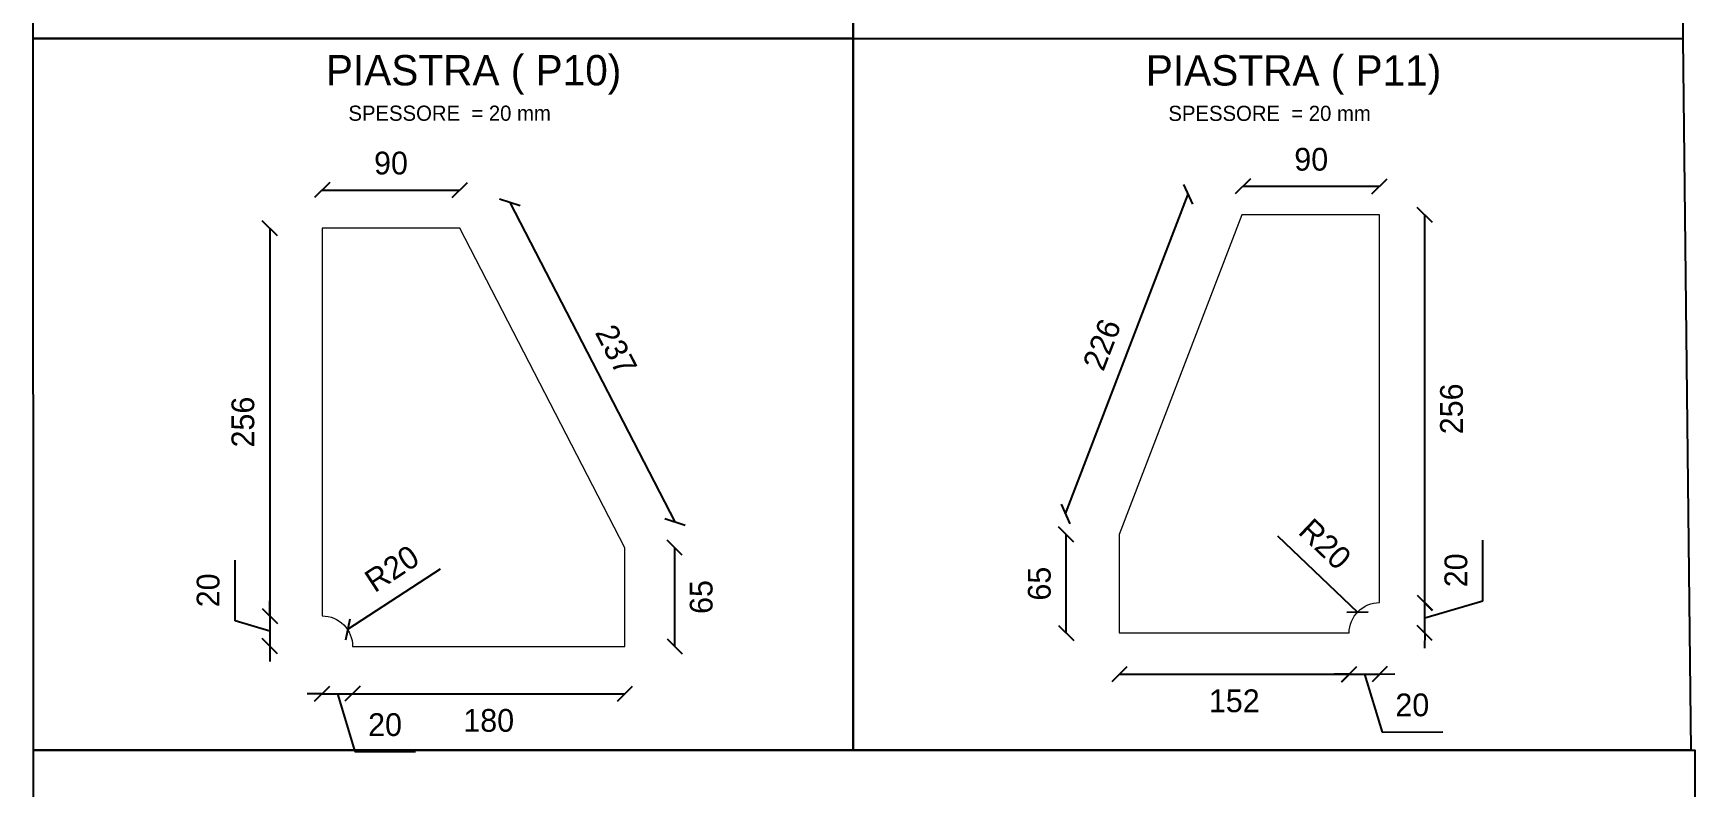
# Model space of a CAD drawing. Header units: millimetres. Extents: x -6949 to 549764, y -83146 to 127128.
# Drawn here: x 17884 to 18979, y -45527 to -45030 of the extents above; entities that cross this region are included whole.
import ezdxf

# ---------------------------------------------------------------- set-up
doc = ezdxf.new("R2010")
doc.units = ezdxf.units.MM
doc.layers.add('piastra', color=6, linetype='Continuous', lineweight=18)
doc.layers.add('quote', color=7, linetype='Continuous', lineweight=5, true_color=0x383838)
doc.styles.get("Standard").update_dxf_attribs({"font": ''})
doc.styles.get('Standard').set_extended_font_data('Bahnschrift Light')
doc.dimstyles.new('Q 1_10', dxfattribs={"dimtxt": 15, "dimasz": 10, "dimexe": 0.18, "dimexo": 0.0625, "dimgap": 10, "dimtad": 2, "dimdec": 0, "dimzin": 0, "dimdsep": 46, "dimtxsty": 'Standard', "dimblk": 'OBLIQUE', "dimcen": 0, "dimse1": 1, "dimse2": 1, "dimadec": 0, "dimazin": 0, "dimtfac": 1, "dimtdec": 0, "dimtofl": 0, "dimtmove": 1, "dimatfit": 3, "dimfxl": 1, "dimtolj": 1, "dimtzin": 0, "dimarcsym": 1})

# ---------------------------------------------------------------- blocks, each defined once
blk = doc.blocks.new('_Oblique')
at = {"color": 0, "linetype": 'ByBlock', "lineweight": -2}
blk.add_line((-0.5, -0.5), (0.5, 0.5), dxfattribs=at)
blk = doc.blocks.new('*D662')
at = {"layer": 'Defpoints', "color": 0, "transparency": 16777216}
for p in [(18074.6, -45158.5), (18040.1, -45414), (18074.6, -45414)]:
    blk.add_point(p, dxfattribs=at)
at = {"layer": 'quote', "color": 0, "lineweight": -2, "transparency": 16777216}
blk.add_line((18040.1, -45158.5), (18040.1, -45414), dxfattribs=at)
at = {"layer": 'quote', "color": 0, "lineweight": -2, "transparency": 16777216, "xscale": 10, "yscale": 10, "zscale": 10}
for p, rotation in [((18040.1, -45158.5), 90), ((18040.1, -45414), 270)]:
    blk.add_blockref('_Oblique', p, dxfattribs=dict(at, rotation=rotation))
at = {"layer": 'quote', "color": 0, "transparency": 16777216, "insert": (18022.4, -45286.2), "char_height": 15, "attachment_point": 5, "rotation": 90}
blk.add_mtext('\\A1;256', dxfattribs=at)
blk = doc.blocks.new('*D663')
at = {"layer": 'Defpoints', "color": 0, "transparency": 16777216}
for p in [(18094.6, -45434), (18274.1, -45434), (18274.1, -45465.2)]:
    blk.add_point(p, dxfattribs=at)
at = {"layer": 'quote', "color": 0, "lineweight": -2, "transparency": 16777216}
blk.add_line((18094.6, -45465.2), (18274.1, -45465.2), dxfattribs=at)
at = {"layer": 'quote', "color": 0, "lineweight": -2, "transparency": 16777216, "xscale": 10, "yscale": 10, "zscale": 10, "rotation": 180}
blk.add_blockref('_Oblique', (18094.6, -45465.2), dxfattribs=at)
at = {"layer": 'quote', "color": 0, "lineweight": -2, "transparency": 16777216, "xscale": 10, "yscale": 10, "zscale": 10}
blk.add_blockref('_Oblique', (18274.1, -45465.2), dxfattribs=at)
at = {"layer": 'quote', "color": 0, "transparency": 16777216, "insert": (18184.3, -45482.9), "char_height": 15, "attachment_point": 5}
blk.add_mtext('\\A1;180', dxfattribs=at)
blk = doc.blocks.new('*D664')
at = {"layer": 'Defpoints', "color": 0, "transparency": 16777216}
for p in [(18165.3, -45133.3), (18074.6, -45158.5), (18165.3, -45158.5)]:
    blk.add_point(p, dxfattribs=at)
at = {"layer": 'quote', "color": 0, "lineweight": -2, "transparency": 16777216}
blk.add_line((18074.6, -45133.3), (18165.3, -45133.3), dxfattribs=at)
at = {"layer": 'quote', "color": 0, "lineweight": -2, "transparency": 16777216, "xscale": 10, "yscale": 10, "zscale": 10, "rotation": 180}
blk.add_blockref('_Oblique', (18074.6, -45133.3), dxfattribs=at)
at = {"layer": 'quote', "color": 0, "lineweight": -2, "transparency": 16777216, "xscale": 10, "yscale": 10, "zscale": 10}
blk.add_blockref('_Oblique', (18165.3, -45133.3), dxfattribs=at)
at = {"layer": 'quote', "color": 0, "transparency": 16777216, "insert": (18119.9, -45115.6), "char_height": 15, "attachment_point": 5}
blk.add_mtext('\\A1;90', dxfattribs=at)
blk = doc.blocks.new('*D665')
at = {"layer": 'Defpoints', "color": 0, "transparency": 16777216}
for p in [(18165.3, -45158.5), (18307, -45352), (18274.1, -45369)]:
    blk.add_point(p, dxfattribs=at)
at = {"layer": 'quote', "color": 0, "lineweight": -2, "transparency": 16777216}
blk.add_line((18198.2, -45141.5), (18307, -45352), dxfattribs=at)
at = {"layer": 'quote', "color": 0, "lineweight": -2, "transparency": 16777216, "xscale": 10, "yscale": 10, "zscale": 10}
for p, rotation in [((18198.2, -45141.5), 117.3238909274825), ((18307, -45352), 297.3238909274825)]:
    blk.add_blockref('_Oblique', p, dxfattribs=dict(at, rotation=rotation))
at = {"layer": 'quote', "color": 0, "transparency": 16777216, "insert": (18268.3, -45238.6), "char_height": 15, "attachment_point": 5, "rotation": 297.3239}
blk.add_mtext('\\A1;237', dxfattribs=at)
blk = doc.blocks.new('*D666')
at = {"layer": 'Defpoints', "color": 0, "transparency": 16777216}
for p in [(18274.1, -45369), (18274.1, -45434), (18306.8, -45434)]:
    blk.add_point(p, dxfattribs=at)
at = {"layer": 'quote', "color": 0, "lineweight": -2, "transparency": 16777216}
blk.add_line((18306.8, -45369), (18306.8, -45434), dxfattribs=at)
at = {"layer": 'quote', "color": 0, "lineweight": -2, "transparency": 16777216, "xscale": 10, "yscale": 10, "zscale": 10}
for p, rotation in [((18306.8, -45369), 90), ((18306.8, -45434), 270)]:
    blk.add_blockref('_Oblique', p, dxfattribs=dict(at, rotation=rotation))
at = {"layer": 'quote', "color": 0, "transparency": 16777216, "insert": (18324.4, -45401.5), "char_height": 15, "attachment_point": 5, "rotation": 90}
blk.add_mtext('\\A1;65', dxfattribs=at)
blk = doc.blocks.new('*D667')
at = {"layer": 'Defpoints', "color": 0, "transparency": 16777216}
for p in [(18074.6, -45433.9), (18094.6, -45434), (18094.6, -45465.2)]:
    blk.add_point(p, dxfattribs=at)
at = {"layer": 'quote', "color": 0, "lineweight": -2, "transparency": 16777216}
for p, q in [((18074.6, -45465.2), (18064.6, -45465.2)), ((18074.6, -45465.2), (18094.6, -45465.2)), ((18084.6, -45465.2), (18096.1, -45503.4)), ((18094.6, -45465.2), (18104.6, -45465.2)), ((18096.1, -45503.4), (18136, -45503.4))]:
    blk.add_line(p, q, dxfattribs=at)
at = {"layer": 'quote', "color": 0, "lineweight": -2, "transparency": 16777216, "xscale": 10, "yscale": 10, "zscale": 10}
blk.add_blockref('_Oblique', (18074.6, -45465.2), dxfattribs=at)
at = {"layer": 'quote', "color": 0, "lineweight": -2, "transparency": 16777216, "xscale": 10, "yscale": 10, "zscale": 10, "rotation": 180}
blk.add_blockref('_Oblique', (18094.6, -45465.2), dxfattribs=at)
at = {"layer": 'quote', "color": 0, "transparency": 16777216, "insert": (18116, -45485.7), "char_height": 15, "attachment_point": 5}
blk.add_mtext('\\A1;20', dxfattribs=at)
blk = doc.blocks.new('*D668')
at = {"layer": 'Defpoints', "color": 0, "transparency": 16777216}
for p in [(18074.6, -45414), (18040.1, -45433.9), (18074.6, -45433.9)]:
    blk.add_point(p, dxfattribs=at)
at = {"layer": 'quote', "color": 0, "lineweight": -2, "transparency": 16777216}
for p, q in [((18017.2, -45417.1), (18017.2, -45377.2)), ((18040.1, -45414), (18040.1, -45404)), ((18040.1, -45414), (18040.1, -45433.9)), ((18040.1, -45423.9), (18017.2, -45417.1)), ((18040.1, -45433.9), (18040.1, -45443.9))]:
    blk.add_line(p, q, dxfattribs=at)
at = {"layer": 'quote', "color": 0, "lineweight": -2, "transparency": 16777216, "xscale": 10, "yscale": 10, "zscale": 10}
for p, rotation in [((18040.1, -45414), 270), ((18040.1, -45433.9), 90)]:
    blk.add_blockref('_Oblique', p, dxfattribs=dict(at, rotation=rotation))
at = {"layer": 'quote', "color": 0, "transparency": 16777216, "insert": (17999.5, -45397.1), "char_height": 15, "attachment_point": 5, "rotation": 90}
blk.add_mtext('\\A1;20', dxfattribs=at)
blk = doc.blocks.new('*D669')
at = {"layer": 'Defpoints', "color": 0, "transparency": 16777216}
for p in [(18091.3, -45423), (18074.6, -45433.9)]:
    blk.add_point(p, dxfattribs=at)
at = {"layer": 'quote', "color": 0, "lineweight": -2, "transparency": 16777216}
blk.add_line((18152.4, -45383.1), (18091.3, -45423), dxfattribs=at)
at = {"layer": 'quote', "color": 0, "lineweight": -2, "transparency": 16777216, "xscale": 10, "yscale": 10, "zscale": 10, "rotation": 213.1838246198577}
blk.add_blockref('_Oblique', (18091.3, -45423), dxfattribs=at)
at = {"layer": 'quote', "color": 0, "transparency": 16777216, "insert": (18120.5, -45382.8), "char_height": 15, "attachment_point": 5, "rotation": 33.1838}
blk.add_mtext('\\A1;R20', dxfattribs=at)
blk = doc.blocks.new('*D670')
at = {"layer": 'Defpoints', "color": 0, "transparency": 16777216}
for p in [(18645.3, -45136.1), (18680.6, -45149.7), (18599.8, -45360.3)]:
    blk.add_point(p, dxfattribs=at)
at = {"layer": 'quote', "color": 0, "lineweight": -2, "transparency": 16777216}
blk.add_line((18564.4, -45346.7), (18645.3, -45136.1), dxfattribs=at)
at = {"layer": 'quote', "color": 0, "lineweight": -2, "transparency": 16777216, "xscale": 10, "yscale": 10, "zscale": 10}
for p, rotation in [((18645.3, -45136.1), 69.00130227152104), ((18564.4, -45346.7), 249.0013022715211)]:
    blk.add_blockref('_Oblique', p, dxfattribs=dict(at, rotation=rotation))
at = {"layer": 'quote', "color": 0, "transparency": 16777216, "insert": (18588.4, -45235.1), "char_height": 15, "attachment_point": 5, "rotation": 69.0013}
blk.add_mtext('\\A1;226', dxfattribs=at)
blk = doc.blocks.new('*D671')
at = {"layer": 'Defpoints', "color": 0, "transparency": 16777216}
for p in [(18564.8, -45360.3), (18599.8, -45360.3), (18599.8, -45425.2)]:
    blk.add_point(p, dxfattribs=at)
at = {"layer": 'quote', "color": 0, "lineweight": -2, "transparency": 16777216}
blk.add_line((18564.8, -45425.2), (18564.8, -45360.3), dxfattribs=at)
at = {"layer": 'quote', "color": 0, "lineweight": -2, "transparency": 16777216, "xscale": 10, "yscale": 10, "zscale": 10}
for p, rotation in [((18564.8, -45360.3), 90), ((18564.8, -45425.2), 270)]:
    blk.add_blockref('_Oblique', p, dxfattribs=dict(at, rotation=rotation))
at = {"layer": 'quote', "color": 0, "transparency": 16777216, "insert": (18547.2, -45392.7), "char_height": 15, "attachment_point": 5, "rotation": 90}
blk.add_mtext('\\A1;65', dxfattribs=at)
blk = doc.blocks.new('*D672')
at = {"layer": 'Defpoints', "color": 0, "transparency": 16777216}
for p in [(18599.8, -45425.2), (18751.3, -45425.2), (18751.3, -45452.3)]:
    blk.add_point(p, dxfattribs=at)
at = {"layer": 'quote', "color": 0, "lineweight": -2, "transparency": 16777216}
blk.add_line((18599.8, -45452.4), (18751.3, -45452.3), dxfattribs=at)
at = {"layer": 'quote', "color": 0, "lineweight": -2, "transparency": 16777216, "xscale": 10, "yscale": 10, "zscale": 10}
for p, rotation in [((18599.8, -45452.4), 180.0211355395197), ((18751.3, -45452.3), 0.021135539519649)]:
    blk.add_blockref('_Oblique', p, dxfattribs=dict(at, rotation=rotation))
at = {"layer": 'quote', "color": 0, "transparency": 16777216, "insert": (18675.6, -45470), "char_height": 15, "attachment_point": 5, "rotation": 0.0211}
blk.add_mtext('\\A1;152', dxfattribs=at)
blk = doc.blocks.new('*D673')
at = {"layer": 'Defpoints', "color": 0, "transparency": 16777216}
for p in [(18771.3, -45149.7), (18801.1, -45149.7), (18771.3, -45405.2)]:
    blk.add_point(p, dxfattribs=at)
at = {"layer": 'quote', "color": 0, "lineweight": -2, "transparency": 16777216}
blk.add_line((18801.1, -45405.2), (18801.1, -45149.7), dxfattribs=at)
at = {"layer": 'quote', "color": 0, "lineweight": -2, "transparency": 16777216, "xscale": 10, "yscale": 10, "zscale": 10}
for p, rotation in [((18801.1, -45149.7), 90), ((18801.1, -45405.2), 270)]:
    blk.add_blockref('_Oblique', p, dxfattribs=dict(at, rotation=rotation))
at = {"layer": 'quote', "color": 0, "transparency": 16777216, "insert": (18818.8, -45277.5), "char_height": 15, "attachment_point": 5, "rotation": 90}
blk.add_mtext('\\A1;256', dxfattribs=at)
blk = doc.blocks.new('*D674')
at = {"layer": 'Defpoints', "color": 0, "transparency": 16777216}
for p in [(18771.3, -45130.8), (18681.2, -45149.7), (18771.3, -45149.7)]:
    blk.add_point(p, dxfattribs=at)
at = {"layer": 'quote', "color": 0, "lineweight": -2, "transparency": 16777216}
blk.add_line((18681.2, -45130.8), (18771.3, -45130.8), dxfattribs=at)
at = {"layer": 'quote', "color": 0, "lineweight": -2, "transparency": 16777216, "xscale": 10, "yscale": 10, "zscale": 10, "rotation": 180}
blk.add_blockref('_Oblique', (18681.2, -45130.8), dxfattribs=at)
at = {"layer": 'quote', "color": 0, "lineweight": -2, "transparency": 16777216, "xscale": 10, "yscale": 10, "zscale": 10}
blk.add_blockref('_Oblique', (18771.3, -45130.8), dxfattribs=at)
at = {"layer": 'quote', "color": 0, "transparency": 16777216, "insert": (18726.3, -45113.1), "char_height": 15, "attachment_point": 5}
blk.add_mtext('\\A1;90', dxfattribs=at)
blk = doc.blocks.new('*D675')
at = {"layer": 'Defpoints', "color": 0, "transparency": 16777216}
for p in [(18751.3, -45425.2), (18771.3, -45425.2), (18771.4, -45452.3)]:
    blk.add_point(p, dxfattribs=at)
at = {"layer": 'quote', "color": 0, "lineweight": -2, "transparency": 16777216}
for p, q in [((18751.4, -45452.3), (18741.4, -45452.4)), ((18751.4, -45452.3), (18771.4, -45452.3)), ((18761.4, -45452.3), (18773, -45490.5)), ((18771.4, -45452.3), (18781.4, -45452.2)), ((18773, -45490.5), (18812.9, -45490.3))]:
    blk.add_line(p, q, dxfattribs=at)
at = {"layer": 'quote', "color": 0, "lineweight": -2, "transparency": 16777216, "xscale": 10, "yscale": 10, "zscale": 10}
for p, rotation in [((18751.4, -45452.3), 0.1818117558858567), ((18771.4, -45452.3), 180.1818117558859)]:
    blk.add_blockref('_Oblique', p, dxfattribs=dict(at, rotation=rotation))
at = {"layer": 'quote', "color": 0, "transparency": 16777216, "insert": (18792.9, -45472.7), "char_height": 15, "attachment_point": 5, "rotation": 0.1818}
blk.add_mtext('\\A1;20', dxfattribs=at)
blk = doc.blocks.new('*D676')
at = {"layer": 'Defpoints', "color": 0, "transparency": 16777216}
for p in [(18771.3, -45405.2), (18801.1, -45405.3), (18771.3, -45425.2)]:
    blk.add_point(p, dxfattribs=at)
at = {"layer": 'quote', "color": 0, "lineweight": -2, "transparency": 16777216}
for p, q in [((18839.3, -45403.9), (18839.4, -45364.1)), ((18801.1, -45405.3), (18801.2, -45395.3)), ((18801.1, -45415.3), (18839.3, -45403.9)), ((18801.1, -45425.2), (18801.1, -45405.3)), ((18801.1, -45425.2), (18801, -45435.2))]:
    blk.add_line(p, q, dxfattribs=at)
at = {"layer": 'quote', "color": 0, "lineweight": -2, "transparency": 16777216, "xscale": 10, "yscale": 10, "zscale": 10}
for p, rotation in [((18801.1, -45405.3), 269.8181882442186), ((18801.1, -45425.2), 89.81818824421862)]:
    blk.add_blockref('_Oblique', p, dxfattribs=dict(at, rotation=rotation))
at = {"layer": 'quote', "color": 0, "transparency": 16777216, "insert": (18821.7, -45383.9), "char_height": 15, "attachment_point": 5, "rotation": 89.8182}
blk.add_mtext('\\A1;20', dxfattribs=at)
blk = doc.blocks.new('*D677')
at = {"layer": 'Defpoints', "color": 0, "transparency": 16777216}
for p in [(18756.8, -45411.4), (18771.3, -45425.2)]:
    blk.add_point(p, dxfattribs=at)
at = {"layer": 'quote', "color": 0, "lineweight": -2, "transparency": 16777216}
blk.add_line((18704, -45361.1), (18756.8, -45411.4), dxfattribs=at)
at = {"layer": 'quote', "color": 0, "lineweight": -2, "transparency": 16777216, "xscale": 10, "yscale": 10, "zscale": 10, "rotation": 316.3955598664863}
blk.add_blockref('_Oblique', (18756.8, -45411.4), dxfattribs=at)
at = {"layer": 'quote', "color": 0, "transparency": 16777216, "insert": (18735.4, -45366.6), "char_height": 15, "attachment_point": 5, "rotation": 316.3956}
blk.add_mtext('\\A1;R20', dxfattribs=at)

msp = doc.modelspace()

# ---------------------------------------------------------------- linework, layer by layer
for points in [[(17884.2, -44564.5), (18424.4, -44564.6), (18424.4, -45033.4), (17884.2, -45033.5)], [(18424.5, -44564.5), (18971.3, -44564.4), (18971.2, -45033.6), (18424.4, -45033.4)], [(17884.2, -45033.5), (18424.5, -45033.5), (18424.5, -45502.3), (17884.3, -45502.4)], [(18424.4, -45033.5), (18971.2, -45033.6), (18976.4, -45502.4), (18424.4, -45502.5)], [(17884.3, -45502.4), (18979, -45502.5), (18979, -47001.7), (17884.4, -47001.8)]]:
    msp.add_lwpolyline(points, close=True)
at = {"layer": 'piastra'}
for points in [[(18771.3, -45149.7), (18680.6, -45149.7), (18599.8, -45360.3), (18599.8, -45425.2), (18751.3, -45425.2, -0.416074), (18771.3, -45405.2)], [(18074.6, -45158.5), (18074.6, -45414, -0.416074), (18094.6, -45434), (18274.1, -45434), (18274.1, -45369), (18165.3, -45158.5)]]:
    msp.add_lwpolyline(points, format="xyb", close=True, dxfattribs=at)

# ---------------------------------------------------------------- texts
at = {"char_height": 20, "attachment_point": 1}
for s, insert in [('{\\fBahnschrift Light|b0|i0|c0|p34;PIASTRA ( P10) \\P  \\H0.5x;SPESSORE\\H2x; \\H0.5x;= 20 mm}', (18077, -45044.3)), ('{\\fBahnschrift Light|b0|i0|c0|p34;PIASTRA ( P11) \\P  \\H0.5x;SPESSORE\\H2x; \\H0.5x;= 20 mm}', (18617.3, -45044.4))]:
    msp.add_mtext_dynamic_manual_height_columns(s, width=186.753, gutter_width=1, heights=[0], dxfattribs=dict(at, insert=insert))

# ---------------------------------------------------------------- dimensions: what is measured, and where the dimension line sits
at = {"layer": 'quote'}
dim = msp.add_linear_dim(base=(18165.3, -45133.3), p1=(18074.6, -45158.5), p2=(18165.3, -45158.5), text='90', dimstyle='Q 1_10', dxfattribs=at)
dim.commit()
dim.dimension.update_dxf_attribs({"geometry": '*D664', "text_midpoint": (18119.9, -45115.6)})
for p1, p2, distance, picture, middle in [((18681.2, -45149.7), (18771.3, -45149.7), 19, '*D674', (18726.3, -45113.1)), ((18599.8, -45360.3), (18680.6, -45149.7), 37.8, '*D670', (18588.4, -45235.1)), ((18165.3, -45158.5), (18274.1, -45369), 37, '*D665', (18268.3, -45238.6)), ((18771.3386, -45405.2155), (18771.3386, -45149.706), -29.7886, '*D673', (18818.7819, -45277.4607)), ((18599.8, -45425.2), (18599.8, -45360.3), 35, '*D671', (18547.2, -45392.7)), ((18771.3, -45425.2), (18771.3, -45405.2), -29.8, '*D676', (18821.7, -45393.9)), ((18599.7754, -45425.2155), (18751.3385, -45425.1596), -27.177, '*D672', (18675.5735, -45470.0192)), ((18751.3, -45425.2), (18771.3, -45425.2), -27.1, '*D675', (18782.9, -45472.8))]:
    dim = msp.add_aligned_dim(p1=p1, p2=p2, distance=distance, dimstyle='Q 1_10', dxfattribs=at)
    dim.commit()
    dim.dimension.update_dxf_attribs({"geometry": picture, "text_midpoint": middle})
for base, p1, p2, picture, middle in [((18040.0597, -45413.976), (18074.5735, -45158.4666), (18074.5735, -45413.976), '*D662', (18022.4049, -45286.2213)), ((18306.8, -45434), (18274.1, -45369), (18274.1, -45434), '*D666', (18324.4, -45401.5)), ((18040.1, -45433.9), (18074.6, -45414), (18074.6, -45433.9), '*D668', (17999.5, -45407.1))]:
    dim = msp.add_linear_dim(base=base, p1=p1, p2=p2, angle=90, dimstyle='Q 1_10', dxfattribs=at)
    dim.commit()
    dim.dimension.update_dxf_attribs({"geometry": picture, "text_midpoint": middle})
for center, mpoint, picture, middle in [((18771.3, -45425.2), (18756.8, -45411.4), '*D677', (18735.4, -45366.6)), ((18074.6, -45433.9), (18091.3, -45423), '*D669', (18120.5, -45382.8))]:
    dim = msp.add_radius_dim(center=center, mpoint=mpoint, dimstyle='Q 1_10', dxfattribs=at)
    dim.commit()
    dim.dimension.update_dxf_attribs({"geometry": picture, "text_midpoint": middle})
for base, p1, p2, picture, middle in [((18094.6, -45465.2), (18074.6, -45433.9), (18094.6, -45434), '*D667', (18106.1, -45485.7)), ((18274.1048, -45465.199), (18094.5735, -45433.976), (18274.1048, -45433.977), '*D663', (18184.3392, -45482.8692))]:
    dim = msp.add_linear_dim(base=base, p1=p1, p2=p2, dimstyle='Q 1_10', dxfattribs=at)
    dim.commit()
    dim.dimension.update_dxf_attribs({"geometry": picture, "text_midpoint": middle})

doc.saveas('drawing.dxf')
